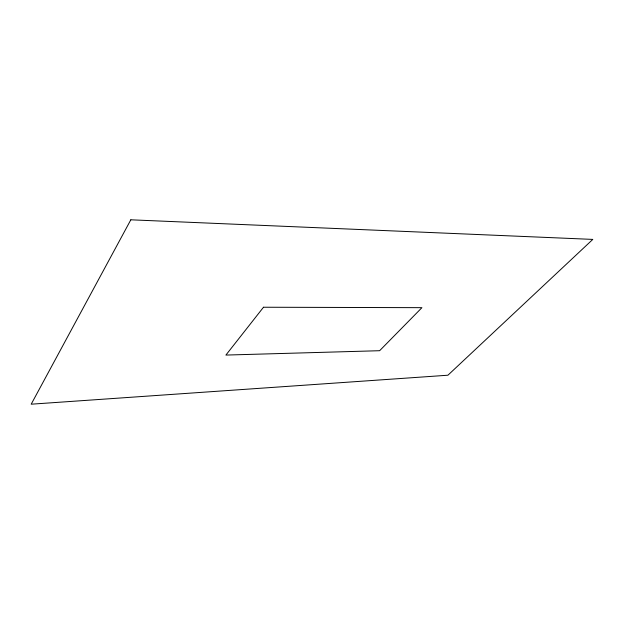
<?xml version="1.0" encoding="UTF-8"?>
<svg xmlns="http://www.w3.org/2000/svg" width="624" height="624" viewBox="0 0 624 624"><rect width="100%" height="100%" fill="white"/><g stroke="black" fill="none" stroke-linecap="round" stroke-linejoin="round"><path stroke-width="0.94" d="M130.822 219.804L31.2 404.196L447.915 375.219L592.8 239.405L130.822 219.804M263.5 307.234L225.896 355.072L379.626 350.711L421.925 307.671L263.5 307.234"/></g></svg>
